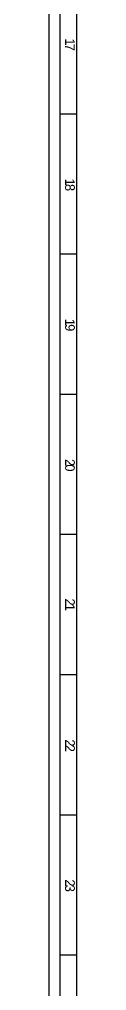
# Model space of a CAD drawing. Header units: millimetres. Extents: x 0 to 33.1, y 1.5 to 45.3.
# Drawn here: x 0.03 to 0.31, y 12.22 to 22.08 of the extents above; entities that cross this region are included whole.
import ezdxf

# ---------------------------------------------------------------- set-up
doc = ezdxf.new("R2010")
doc.units = ezdxf.units.MM
doc.header["$MEASUREMENT"] = 0
doc.layers.get('0').update_dxf_attribs({"linetype": 'CONTINUOUS'})

msp = doc.modelspace()

# ---------------------------------------------------------------- linework, layer by layer
at = {"color": 0, "linetype": 'Continuous'}
for p, q in [((0.027778, 1.49778), (0.027778, 45.3028)), ((0.141114, 1.61111), (0.141114, 44.9044)), ((0.311089, 1.78108), (0.311089, 44.7344)), ((0.311089, 21.1228), (0.142796, 21.1228)), ((0.311089, 19.6994), (0.142796, 19.6994)), ((0.311089, 18.2761), (0.142796, 18.2761)), ((0.311089, 16.8528), (0.142796, 16.8528)), ((0.311089, 15.4294), (0.142796, 15.4294)), ((0.311089, 14.0061), (0.142796, 14.0061)), ((0.311089, 12.5828), (0.142796, 12.5828))]:
    msp.add_line(p, q, dxfattribs=at)

# ---------------------------------------------------------------- texts
at = {"color": 0}
for s, p in [('1', (0.191111, 21.8911)), ('7', (0.191111, 21.8365)), ('1', (0.191111, 20.4678)), ('8', (0.191111, 20.4132)), ('1', (0.191111, 19.0444)), ('9', (0.191111, 18.9899)), ('0', (0.191111, 17.5665)), ('2', (0.191111, 17.6211)), ('2', (0.191111, 16.2044)), ('1', (0.191111, 16.1499)), ('2', (0.191111, 14.7744)), ('2', (0.191111, 14.7199)), ('2', (0.191111, 13.3528)), ('3', (0.191111, 13.2981))]:
    msp.add_text(s, height=0.098333, rotation=270, dxfattribs=at).set_placement(p)

doc.saveas('drawing.dxf')
